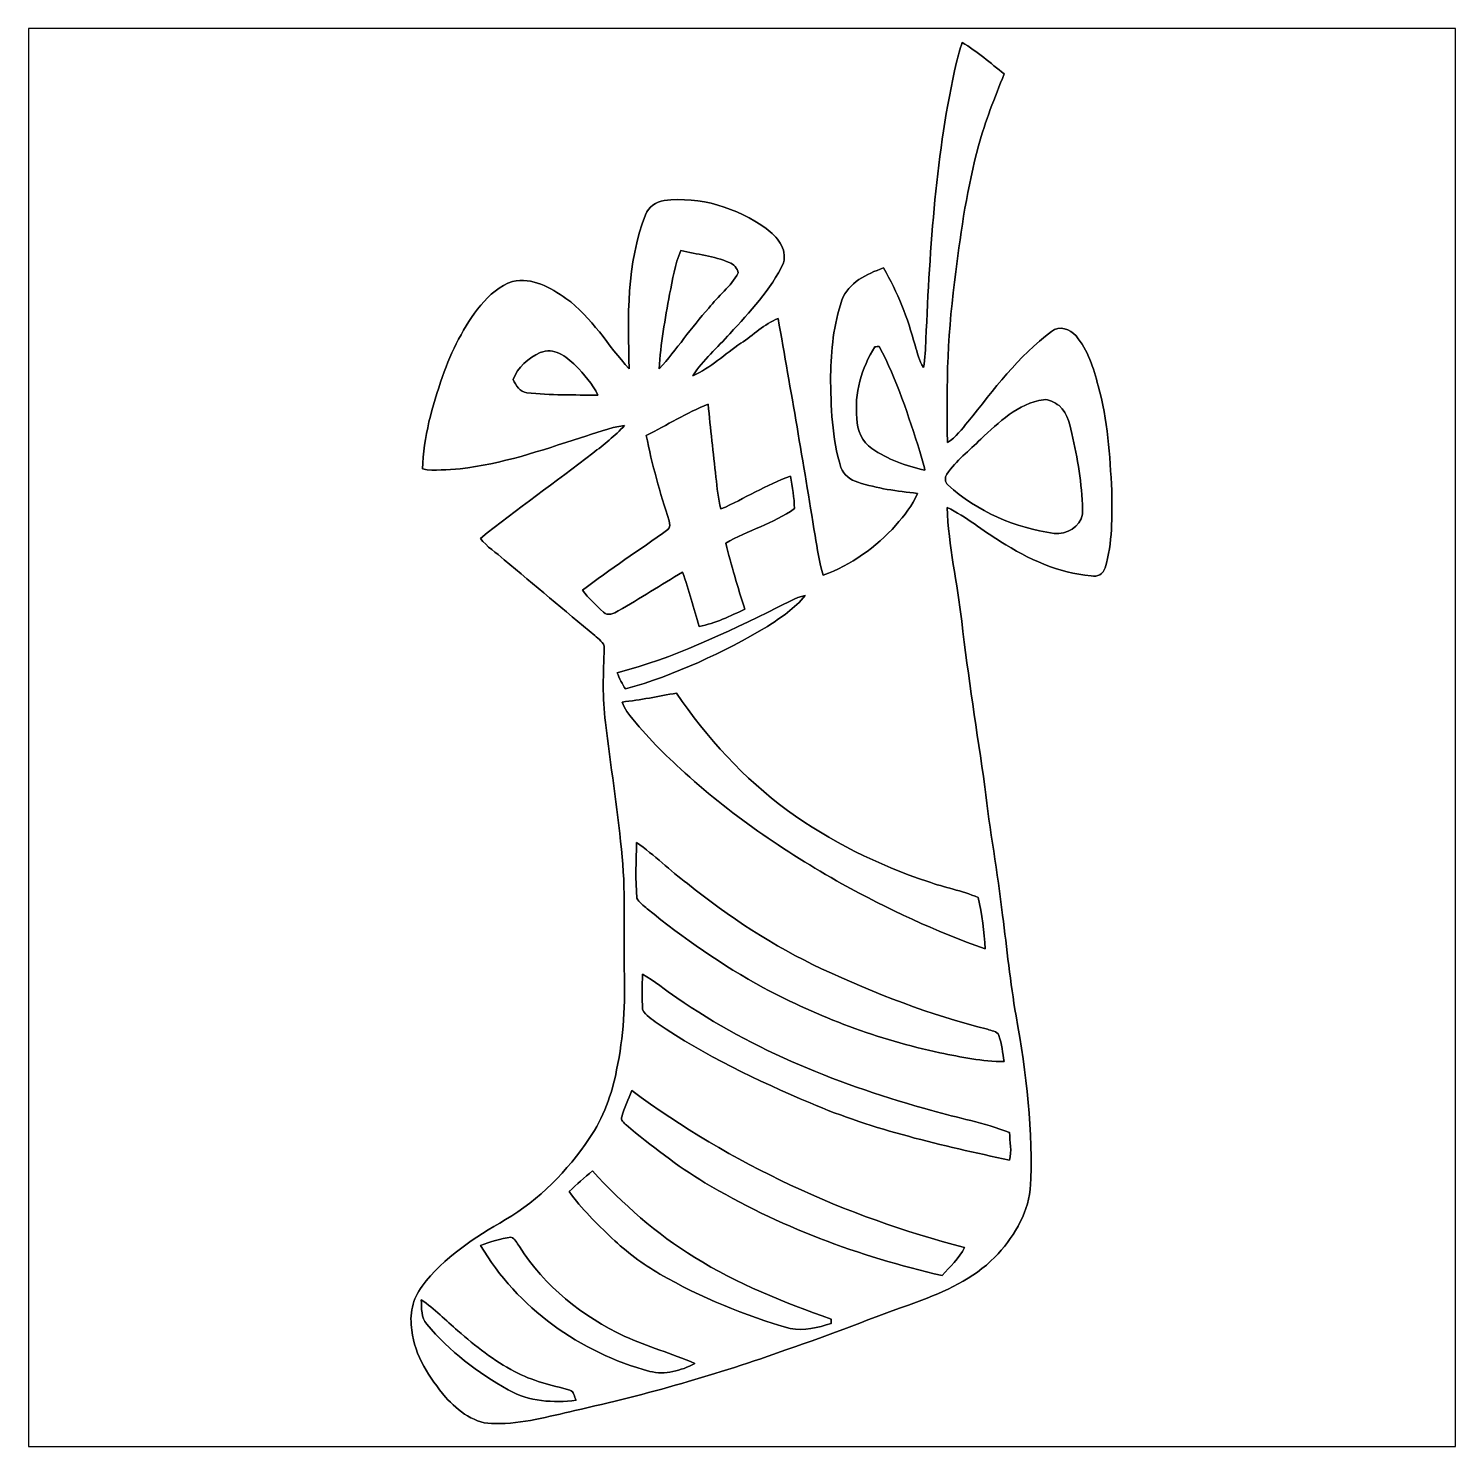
# Model space of a CAD drawing. Header units: centimetres. Extents: x -16.8 to 16.8, y -16.7 to 16.7.
import ezdxf

# ---------------------------------------------------------------- set-up
doc = ezdxf.new("R2010")
doc.units = ezdxf.units.CM
doc.header["$MEASUREMENT"] = 0
doc.layers.add('Layer 1', color=7, linetype='Continuous')

msp = doc.modelspace()

# ---------------------------------------------------------------- linework, layer by layer
at = {"layer": 'Layer 1', "color": 7}
for points, knots in [([(-16.77458, 16.66875), (-16.77458, 16.66875), (16.77458, 16.66875), (16.77458, 16.66875), (16.77458, 16.66875), (16.77458, 16.66875), (16.77458, -16.66875), (16.77458, -16.66875), (16.77458, -16.66875), (16.77458, -16.66875), (-16.77458, -16.66875), (-16.77458, -16.66875), (-16.77458, -16.66875), (-16.77458, -16.66875), (-16.77458, 16.66875), (-16.77458, 16.66875), (-16.77458, 16.66875), (-16.77458, 16.66875), (-16.77458, 16.66875), (-16.77458, 16.66875)], [0, 0, 0, 0, 0.16666667, 0.16666667, 0.16666667, 0.16666667, 0.33333333, 0.33333333, 0.33333333, 0.33333333, 0.5, 0.5, 0.5, 0.5, 0.66666667, 0.66666667, 0.66666667, 0.66666667, 1, 1, 1, 1]), ([(5.1756, 16.34102), (5.12586, 16.18827), (5.07894, 16.03446), (5.04296, 15.87782), (5.04296, 15.87782), (4.55436, 13.74281), (4.42066, 11.54783), (4.32364, 9.3659), (4.32364, 9.3659), (4.31024, 9.14329), (4.31482, 8.91681), (4.26367, 8.69809), (4.26367, 8.69809), (4.15678, 8.85507), (4.12503, 9.04628), (4.06929, 9.22408), (4.06929, 9.22408), (3.89537, 9.85591), (3.66324, 10.47503), (3.32528, 11.03877), (3.32528, 11.03877), (2.93511, 10.89801), (2.50261, 10.70151), (2.34915, 10.28312), (2.34915, 10.28312), (2.15583, 9.71232), (2.08986, 9.10484), (2.08351, 8.50441), (2.08351, 8.50441), (2.08703, 7.7791), (2.11314, 7.0425), (2.32763, 6.34436), (2.32763, 6.34436), (2.39219, 6.17255), (2.55164, 6.05684), (2.72133, 6.00075), (2.72133, 6.00075), (3.17535, 5.85435), (3.65019, 5.79049), (4.12256, 5.73899), (4.12256, 5.73899), (4.01884, 5.45253), (3.80788, 5.22182), (3.61879, 4.98898), (3.61879, 4.98898), (3.14713, 4.47534), (2.56646, 4.05589), (1.90959, 3.81423), (1.90959, 3.81423), (1.81928, 4.12009), (1.772, 4.43618), (1.71697, 4.74945), (1.71697, 4.74945), (1.44498, 6.45336), (1.149, 8.1534), (0.84878, 9.85273), (0.84878, 9.85273), (0.52211, 9.71691), (0.26423, 9.46432), (-0.0254, 9.26818), (-0.0254, 9.26818), (-0.40323, 9.01841), (-0.73589, 8.68997), (-1.15394, 8.50477), (-1.15394, 8.50477), (-0.92004, 8.88047), (-0.57468, 9.1634), (-0.28575, 9.49396), (-0.28575, 9.49396), (0.18133, 10.00866), (0.68545, 10.52019), (0.97508, 11.16224), (0.97508, 11.16224), (1.06927, 11.48715), (0.81809, 11.78666), (0.57115, 11.96516), (0.57115, 11.96516), (-0.11536, 12.45552), (-0.98319, 12.7321), (-1.8288, 12.62345), (-1.8288, 12.62345), (-2.02106, 12.59769), (-2.19745, 12.47281), (-2.27118, 12.29113), (-2.27118, 12.29113), (-2.71251, 11.13684), (-2.69099, 9.88131), (-2.65113, 8.66669), (-2.65113, 8.66669), (-3.15524, 9.20997), (-3.52566, 9.88589), (-4.13879, 10.32475), (-4.13879, 10.32475), (-4.5018, 10.5724), (-4.93219, 10.82957), (-5.39256, 10.72021), (-5.39256, 10.72021), (-5.69701, 10.62778), (-5.94113, 10.40377), (-6.14257, 10.16529), (-6.14257, 10.16529), (-6.54756, 9.66999), (-6.82449, 9.08614), (-7.04144, 8.48819), (-7.04144, 8.48819), (-7.28627, 7.78686), (-7.48947, 7.06085), (-7.50923, 6.31331), (-7.50923, 6.31331), (-7.21889, 6.25757), (-6.92221, 6.30449), (-6.63011, 6.31825), (-6.63011, 6.31825), (-5.65573, 6.42549), (-4.72405, 6.74582), (-3.7973, 7.0485), (-3.7973, 7.0485), (-3.4544, 7.15081), (-3.1182, 7.28909), (-2.76154, 7.33742), (-2.76154, 7.33742), (-2.98133, 7.08836), (-3.24803, 6.88763), (-3.50802, 6.68302), (-3.50802, 6.68302), (-4.38503, 6.01098), (-5.28532, 5.36893), (-6.15139, 4.68242), (-6.15139, 4.68242), (-5.99828, 4.48063), (-5.77991, 4.34516), (-5.59047, 4.18112), (-5.59047, 4.18112), (-4.88033, 3.58634), (-4.17618, 2.98415), (-3.45899, 2.39783), (-3.45899, 2.39783), (-3.37644, 2.31211), (-3.23427, 2.23696), (-3.23885, 2.10291), (-3.23885, 2.10291), (-3.25931, 1.51941), (-3.28965, 0.93169), (-3.20816, 0.35137), (-3.20816, 0.35137), (-3.09457, -0.64311), (-2.93194, -1.6316), (-2.83563, -2.62819), (-2.83563, -2.62819), (-2.72874, -3.56517), (-2.78377, -4.50991), (-2.76684, -5.45077), (-2.76684, -5.45077), (-2.7432, -6.24134), (-2.78201, -7.03862), (-2.94711, -7.81403), (-2.94711, -7.81403), (-3.05894, -8.38447), (-3.2579, -8.94644), (-3.58987, -9.42763), (-3.58987, -9.42763), (-4.10669, -10.18787), (-4.75968, -10.87226), (-5.56048, -11.33546), (-5.56048, -11.33546), (-6.28474, -11.75632), (-7.0104, -12.2241), (-7.52122, -12.90179), (-7.52122, -12.90179), (-7.74841, -13.19001), (-7.82602, -13.57806), (-7.7597, -13.93684), (-7.7597, -13.93684), (-7.70008, -14.53938), (-7.3466, -15.05444), (-6.97089, -15.50811), (-6.97089, -15.50811), (-6.67138, -15.83937), (-6.27274, -16.15087), (-5.80249, -16.13253), (-5.80249, -16.13253), (-5.16678, -16.13429), (-4.54695, -15.96919), (-3.93312, -15.82314), (-3.93312, -15.82314), (-2.24331, -15.45308), (-0.5775, -14.97295), (1.05198, -14.39122), (1.05198, -14.39122), (2.08033, -14.04832), (3.08187, -13.63204), (4.10563, -13.27679), (4.10563, -13.27679), (4.76709, -13.02844), (5.44054, -12.73457), (5.94148, -12.22128), (5.94148, -12.22128), (6.36023, -11.78525), (6.70913, -11.24303), (6.7758, -10.63061), (6.7758, -10.63061), (6.86117, -9.25971), (6.6802, -7.89093), (6.44313, -6.54332), (6.44313, -6.54332), (6.30767, -5.75839), (6.22723, -4.96535), (6.12634, -4.17583), (6.12634, -4.17583), (6.00992, -3.1683), (5.82436, -2.17064), (5.70865, -1.16311), (5.70865, -1.16311), (5.52803, 0.13547), (5.3153, 1.42981), (5.16714, 2.73262), (5.16714, 2.73262), (5.0673, 3.62691), (4.85211, 4.50709), (4.82318, 5.40949), (4.82318, 5.40949), (5.27473, 5.19324), (5.65644, 4.85951), (6.08506, 4.6034), (6.08506, 4.6034), (6.72818, 4.20088), (7.44008, 3.85798), (8.20773, 3.8033), (8.20773, 3.8033), (8.35342, 3.75885), (8.50194, 3.84775), (8.53616, 3.98921), (8.53616, 3.98921), (8.71432, 4.57482), (8.70479, 5.19818), (8.69174, 5.8039), (8.69174, 5.8039), (8.65329, 6.63222), (8.59437, 7.4676), (8.37459, 8.27087), (8.37459, 8.27087), (8.26805, 8.68398), (8.13153, 9.10802), (7.85319, 9.44033), (7.85319, 9.44033), (7.7149, 9.60402), (7.46337, 9.69821), (7.27886, 9.54864), (7.27886, 9.54864), (6.49711, 8.97008), (5.91573, 8.17351), (5.31248, 7.42209), (5.31248, 7.42209), (5.16714, 7.24888), (5.03202, 7.05661), (4.83341, 6.93949), (4.83341, 6.93949), (4.79213, 8.27934), (4.84152, 9.62378), (5.02955, 10.95199), (5.02955, 10.95199), (5.15126, 11.94717), (5.29731, 12.94342), (5.56331, 13.91179), (5.56331, 13.91179), (5.71853, 14.48964), (5.94148, 15.04632), (6.16444, 15.60054), (6.16444, 15.60054), (5.84376, 15.85877), (5.52873, 16.12688), (5.1756, 16.34102)], [0, 0, 0, 0, 0.01449275, 0.01449275, 0.01449275, 0.01449275, 0.02898551, 0.02898551, 0.02898551, 0.02898551, 0.04347826, 0.04347826, 0.04347826, 0.04347826, 0.05797101, 0.05797101, 0.05797101, 0.05797101, 0.07246377, 0.07246377, 0.07246377, 0.07246377, 0.08695652, 0.08695652, 0.08695652, 0.08695652, 0.10144928, 0.10144928, 0.10144928, 0.10144928, 0.11594203, 0.11594203, 0.11594203, 0.11594203, 0.13043478, 0.13043478, 0.13043478, 0.13043478, 0.14492754, 0.14492754, 0.14492754, 0.14492754, 0.15942029, 0.15942029, 0.15942029, 0.15942029, 0.17391304, 0.17391304, 0.17391304, 0.17391304, 0.1884058, 0.1884058, 0.1884058, 0.1884058, 0.20289855, 0.20289855, 0.20289855, 0.20289855, 0.2173913, 0.2173913, 0.2173913, 0.2173913, 0.23188406, 0.23188406, 0.23188406, 0.23188406, 0.24637681, 0.24637681, 0.24637681, 0.24637681, 0.26086957, 0.26086957, 0.26086957, 0.26086957, 0.27536232, 0.27536232, 0.27536232, 0.27536232, 0.28985507, 0.28985507, 0.28985507, 0.28985507, 0.30434783, 0.30434783, 0.30434783, 0.30434783, 0.31884058, 0.31884058, 0.31884058, 0.31884058, 0.33333333, 0.33333333, 0.33333333, 0.33333333, 0.34782609, 0.34782609, 0.34782609, 0.34782609, 0.36231884, 0.36231884, 0.36231884, 0.36231884, 0.37681159, 0.37681159, 0.37681159, 0.37681159, 0.39130435, 0.39130435, 0.39130435, 0.39130435, 0.4057971, 0.4057971, 0.4057971, 0.4057971, 0.42028986, 0.42028986, 0.42028986, 0.42028986, 0.43478261, 0.43478261, 0.43478261, 0.43478261, 0.44927536, 0.44927536, 0.44927536, 0.44927536, 0.46376812, 0.46376812, 0.46376812, 0.46376812, 0.47826087, 0.47826087, 0.47826087, 0.47826087, 0.49275362, 0.49275362, 0.49275362, 0.49275362, 0.50724638, 0.50724638, 0.50724638, 0.50724638, 0.52173913, 0.52173913, 0.52173913, 0.52173913, 0.53623188, 0.53623188, 0.53623188, 0.53623188, 0.55072464, 0.55072464, 0.55072464, 0.55072464, 0.56521739, 0.56521739, 0.56521739, 0.56521739, 0.57971014, 0.57971014, 0.57971014, 0.57971014, 0.5942029, 0.5942029, 0.5942029, 0.5942029, 0.60869565, 0.60869565, 0.60869565, 0.60869565, 0.62318841, 0.62318841, 0.62318841, 0.62318841, 0.63768116, 0.63768116, 0.63768116, 0.63768116, 0.65217391, 0.65217391, 0.65217391, 0.65217391, 0.66666667, 0.66666667, 0.66666667, 0.66666667, 0.68115942, 0.68115942, 0.68115942, 0.68115942, 0.69565217, 0.69565217, 0.69565217, 0.69565217, 0.71014493, 0.71014493, 0.71014493, 0.71014493, 0.72463768, 0.72463768, 0.72463768, 0.72463768, 0.73913043, 0.73913043, 0.73913043, 0.73913043, 0.75362319, 0.75362319, 0.75362319, 0.75362319, 0.76811594, 0.76811594, 0.76811594, 0.76811594, 0.7826087, 0.7826087, 0.7826087, 0.7826087, 0.79710145, 0.79710145, 0.79710145, 0.79710145, 0.8115942, 0.8115942, 0.8115942, 0.8115942, 0.82608696, 0.82608696, 0.82608696, 0.82608696, 0.84057971, 0.84057971, 0.84057971, 0.84057971, 0.85507246, 0.85507246, 0.85507246, 0.85507246, 0.86956522, 0.86956522, 0.86956522, 0.86956522, 0.88405797, 0.88405797, 0.88405797, 0.88405797, 0.89855072, 0.89855072, 0.89855072, 0.89855072, 0.91304348, 0.91304348, 0.91304348, 0.91304348, 0.92753623, 0.92753623, 0.92753623, 0.92753623, 0.94202899, 0.94202899, 0.94202899, 0.94202899, 0.95652174, 0.95652174, 0.95652174, 0.95652174, 0.97101449, 0.97101449, 0.97101449, 0.97101449, 1, 1, 1, 1]), ([(-1.43828, 11.45187), (-1.05974, 11.3538), (-0.65793, 11.3284), (-0.29845, 11.16612), (-0.29845, 11.16612), (-0.19226, 11.12837), (-0.10795, 11.03242), (-0.08819, 10.92129), (-0.08819, 10.92129), (-0.26388, 10.60485), (-0.5588, 10.37731), (-0.78281, 10.0965), (-0.78281, 10.0965), (-1.1938, 9.63895), (-1.53317, 9.12142), (-1.94592, 8.66599), (-1.94592, 8.66599), (-1.91911, 9.25654), (-1.80516, 9.83862), (-1.70251, 10.41964), (-1.70251, 10.41964), (-1.63266, 10.76748), (-1.57974, 11.12344), (-1.43828, 11.45187)], [0, 0, 0, 0, 0.14285714, 0.14285714, 0.14285714, 0.14285714, 0.28571429, 0.28571429, 0.28571429, 0.28571429, 0.42857143, 0.42857143, 0.42857143, 0.42857143, 0.57142857, 0.57142857, 0.57142857, 0.57142857, 0.71428571, 0.71428571, 0.71428571, 0.71428571, 1, 1, 1, 1]), ([(-4.74557, 9.0491), (-4.42454, 9.18351), (-4.13385, 8.9602), (-3.91583, 8.74924), (-3.91583, 8.74924), (-3.71263, 8.53969), (-3.51578, 8.31462), (-3.38702, 8.05004), (-3.38702, 8.05004), (-3.94406, 8.05815), (-4.50356, 8.03804), (-5.05778, 8.10613), (-5.05778, 8.10613), (-5.22041, 8.11989), (-5.31848, 8.28075), (-5.37704, 8.41622), (-5.37704, 8.41622), (-5.27756, 8.70303), (-5.01791, 8.92704), (-4.74557, 9.0491)], [0, 0, 0, 0, 0.16666667, 0.16666667, 0.16666667, 0.16666667, 0.33333333, 0.33333333, 0.33333333, 0.33333333, 0.5, 0.5, 0.5, 0.5, 0.66666667, 0.66666667, 0.66666667, 0.66666667, 1, 1, 1, 1]), ([(3.12314, 9.18774), (3.1496, 9.1888), (3.20216, 9.19057), (3.22827, 9.19162), (3.22827, 9.19162), (3.6449, 8.40952), (3.91336, 7.5625), (4.18183, 6.72147), (4.18183, 6.72147), (4.22592, 6.57684), (4.26755, 6.43149), (4.2993, 6.28368), (4.2993, 6.28368), (3.86186, 6.38598), (3.423, 6.53344), (3.05364, 6.79521), (3.05364, 6.79521), (2.82187, 6.94796), (2.70263, 7.22524), (2.70369, 7.49688), (2.70369, 7.49688), (2.63349, 8.09096), (2.80987, 8.6868), (3.12314, 9.18774)], [0, 0, 0, 0, 0.14285714, 0.14285714, 0.14285714, 0.14285714, 0.28571429, 0.28571429, 0.28571429, 0.28571429, 0.42857143, 0.42857143, 0.42857143, 0.42857143, 0.57142857, 0.57142857, 0.57142857, 0.57142857, 0.71428571, 0.71428571, 0.71428571, 0.71428571, 1, 1, 1, 1]), ([(-2.24966, 7.10177), (-1.76389, 7.34201), (-1.30246, 7.63623), (-0.79693, 7.83449), (-0.79693, 7.83449), (-0.74189, 7.26299), (-0.67557, 6.6929), (-0.61454, 6.12211), (-0.61454, 6.12211), (-0.58173, 5.87199), (-0.56586, 5.61693), (-0.49495, 5.37351), (-0.49495, 5.37351), (0.05891, 5.61234), (0.56868, 5.94783), (1.14053, 6.14221), (1.14053, 6.14221), (1.17863, 5.88962), (1.23155, 5.63739), (1.23296, 5.38057), (1.23296, 5.38057), (0.73625, 5.02991), (0.14041, 4.8708), (-0.38276, 4.56847), (-0.38276, 4.56847), (-0.25153, 4.04671), (-0.1016, 3.53025), (0.06879, 3.02048), (0.06879, 3.02048), (-0.27623, 2.85327), (-0.62724, 2.68534), (-1.00612, 2.61126), (-1.00612, 2.61126), (-1.13559, 3.03601), (-1.24601, 3.46639), (-1.39806, 3.88408), (-1.39806, 3.88408), (-1.90888, 3.5941), (-2.39677, 3.26496), (-2.90901, 2.97709), (-2.90901, 2.97709), (-3.00673, 2.91324), (-3.16089, 2.85009), (-3.2579, 2.94887), (-3.2579, 2.94887), (-3.43288, 3.10903), (-3.60468, 3.27484), (-3.75285, 3.4604), (-3.75285, 3.4604), (-3.10303, 3.96275), (-2.40877, 4.40443), (-1.7466, 4.88879), (-1.7466, 4.88879), (-1.67499, 4.93536), (-1.69757, 5.02532), (-1.71626, 5.09305), (-1.71626, 5.09305), (-1.92334, 5.75416), (-2.11737, 6.42126), (-2.24966, 7.10177)], [0, 0, 0, 0, 0.0625, 0.0625, 0.0625, 0.0625, 0.125, 0.125, 0.125, 0.125, 0.1875, 0.1875, 0.1875, 0.1875, 0.25, 0.25, 0.25, 0.25, 0.3125, 0.3125, 0.3125, 0.3125, 0.375, 0.375, 0.375, 0.375, 0.4375, 0.4375, 0.4375, 0.4375, 0.5, 0.5, 0.5, 0.5, 0.5625, 0.5625, 0.5625, 0.5625, 0.625, 0.625, 0.625, 0.625, 0.6875, 0.6875, 0.6875, 0.6875, 0.75, 0.75, 0.75, 0.75, 0.8125, 0.8125, 0.8125, 0.8125, 0.875, 0.875, 0.875, 0.875, 1, 1, 1, 1]), ([(7.08554, 7.94173), (7.22101, 7.95761), (7.34483, 7.87612), (7.45384, 7.80627), (7.45384, 7.80627), (7.67927, 7.61259), (7.71454, 7.31202), (7.78122, 7.04144), (7.78122, 7.04144), (7.90963, 6.45336), (8.00982, 5.85364), (8.00523, 5.24969), (8.00523, 5.24969), (7.95972, 4.94841), (7.62811, 4.76567), (7.3406, 4.79813), (7.3406, 4.79813), (6.42302, 4.92689), (5.52873, 5.30684), (4.84329, 5.93796), (4.84329, 5.93796), (4.77061, 5.99722), (4.76179, 6.1154), (4.81718, 6.18949), (4.81718, 6.18949), (5.02991, 6.51263), (5.34494, 6.7437), (5.61446, 7.01534), (5.61446, 7.01534), (6.03744, 7.40728), (6.48899, 7.8553), (7.08554, 7.94173)], [0, 0, 0, 0, 0.11111111, 0.11111111, 0.11111111, 0.11111111, 0.22222222, 0.22222222, 0.22222222, 0.22222222, 0.33333333, 0.33333333, 0.33333333, 0.33333333, 0.44444444, 0.44444444, 0.44444444, 0.44444444, 0.55555556, 0.55555556, 0.55555556, 0.55555556, 0.66666667, 0.66666667, 0.66666667, 0.66666667, 0.77777778, 0.77777778, 0.77777778, 0.77777778, 1, 1, 1, 1]), ([(0.82762, 3.054), (1.04105, 3.16018), (1.24848, 3.28789), (1.48449, 3.33904), (1.48449, 3.33904), (1.24601, 3.03424), (0.91687, 2.82046), (0.5969, 2.61197), (0.5969, 2.61197), (-0.45014, 1.98931), (-1.56386, 1.47108), (-2.73861, 1.14053), (-2.73861, 1.14053), (-2.81481, 1.26153), (-2.88149, 1.38889), (-2.93511, 1.52118), (-2.93511, 1.52118), (-1.61784, 1.86302), (-0.38911, 2.45886), (0.82762, 3.054)], [0, 0, 0, 0, 0.16666667, 0.16666667, 0.16666667, 0.16666667, 0.33333333, 0.33333333, 0.33333333, 0.33333333, 0.5, 0.5, 0.5, 0.5, 0.66666667, 0.66666667, 0.66666667, 0.66666667, 1, 1, 1, 1]), ([(-2.81905, 0.83432), (-2.39042, 0.88618), (-1.96497, 0.96202), (-1.54129, 1.04599), (-1.54129, 1.04599), (-0.82338, -0.00494), (0.04198, -0.96273), (1.07244, -1.71521), (1.07244, -1.71521), (2.07398, -2.44228), (3.19405, -2.99967), (4.36845, -3.38667), (4.36845, -3.38667), (4.7565, -3.53166), (5.17207, -3.59269), (5.55096, -3.76273), (5.55096, -3.76273), (5.64127, -4.15713), (5.70195, -4.5653), (5.71676, -4.9717), (5.71676, -4.9717), (4.55083, -4.56212), (3.429, -4.0319), (2.34527, -3.43923), (2.34527, -3.43923), (0.99448, -2.67264), (-0.30409, -1.79846), (-1.44251, -0.73766), (-1.44251, -0.73766), (-1.90394, -0.32844), (-2.33151, 0.1203), (-2.70722, 0.60995), (-2.70722, 0.60995), (-2.75837, 0.67698), (-2.78871, 0.75671), (-2.81905, 0.83432)], [0, 0, 0, 0, 0.1, 0.1, 0.1, 0.1, 0.2, 0.2, 0.2, 0.2, 0.3, 0.3, 0.3, 0.3, 0.4, 0.4, 0.4, 0.4, 0.5, 0.5, 0.5, 0.5, 0.6, 0.6, 0.6, 0.6, 0.7, 0.7, 0.7, 0.7, 0.8, 0.8, 0.8, 0.8, 1, 1, 1, 1]), ([(-2.47826, -2.46662), (-2.06163, -2.76684), (-1.69298, -3.12667), (-1.28235, -3.435), (-1.28235, -3.435), (-0.30974, -4.21569), (0.73872, -4.90749), (1.87043, -5.43595), (1.87043, -5.43595), (3.12632, -6.02015), (4.42419, -6.52321), (5.76897, -6.86082), (5.76897, -6.86082), (5.85258, -6.89786), (6.00604, -6.8961), (6.04026, -7.00793), (6.04026, -7.00793), (6.10729, -7.20513), (6.13057, -7.41468), (6.16409, -7.61929), (6.16409, -7.61929), (5.65291, -7.61894), (5.15056, -7.51487), (4.65279, -7.41116), (4.65279, -7.41116), (3.20463, -7.10741), (1.80799, -6.57719), (0.50306, -5.88222), (0.50306, -5.88222), (-0.46637, -5.35658), (-1.37195, -4.71981), (-2.22885, -4.02731), (-2.22885, -4.02731), (-2.31316, -3.94935), (-2.41864, -3.88408), (-2.46874, -3.77684), (-2.46874, -3.77684), (-2.51037, -3.34116), (-2.48779, -2.90301), (-2.47826, -2.46662)], [0, 0, 0, 0, 0.09090909, 0.09090909, 0.09090909, 0.09090909, 0.18181818, 0.18181818, 0.18181818, 0.18181818, 0.27272727, 0.27272727, 0.27272727, 0.27272727, 0.36363636, 0.36363636, 0.36363636, 0.36363636, 0.45454545, 0.45454545, 0.45454545, 0.45454545, 0.54545455, 0.54545455, 0.54545455, 0.54545455, 0.63636364, 0.63636364, 0.63636364, 0.63636364, 0.72727273, 0.72727273, 0.72727273, 0.72727273, 0.81818182, 0.81818182, 0.81818182, 0.81818182, 1, 1, 1, 1]), ([(-2.33998, -5.56436), (-2.05564, -5.72523), (-1.80446, -5.93725), (-1.53353, -6.11893), (-1.53353, -6.11893), (0.27481, -7.37376), (2.34879, -8.19044), (4.46264, -8.76723), (4.46264, -8.76723), (5.06765, -8.94997), (5.69666, -9.0551), (6.28756, -9.28582), (6.28756, -9.28582), (6.2992, -9.50101), (6.34788, -9.72502), (6.28685, -9.93775), (6.28685, -9.93775), (4.70006, -9.59238), (3.10127, -9.23643), (1.60338, -8.59296), (1.60338, -8.59296), (0.35878, -8.06521), (-0.87136, -7.48171), (-1.99178, -6.71936), (-1.99178, -6.71936), (-2.11102, -6.61952), (-2.27224, -6.54614), (-2.33609, -6.39657), (-2.33609, -6.39657), (-2.35585, -6.11928), (-2.34915, -5.84129), (-2.33998, -5.56436)], [0, 0, 0, 0, 0.11111111, 0.11111111, 0.11111111, 0.11111111, 0.22222222, 0.22222222, 0.22222222, 0.22222222, 0.33333333, 0.33333333, 0.33333333, 0.33333333, 0.44444444, 0.44444444, 0.44444444, 0.44444444, 0.55555556, 0.55555556, 0.55555556, 0.55555556, 0.66666667, 0.66666667, 0.66666667, 0.66666667, 0.77777778, 0.77777778, 0.77777778, 0.77777778, 1, 1, 1, 1]), ([(-2.59115, -8.30192), (-0.25823, -10.03124), (2.42358, -11.26349), (5.23028, -11.99268), (5.23028, -11.99268), (5.10857, -12.25021), (4.89091, -12.44247), (4.70323, -12.65096), (4.70323, -12.65096), (2.75308, -12.20011), (0.84843, -11.4995), (-0.87101, -10.46692), (-0.87101, -10.46692), (-1.53106, -10.07428), (-2.13395, -9.59697), (-2.72521, -9.10943), (-2.72521, -9.10943), (-2.77777, -9.05898), (-2.85644, -8.9976), (-2.82716, -8.91505), (-2.82716, -8.91505), (-2.77283, -8.70268), (-2.67194, -8.50512), (-2.59115, -8.30192)], [0, 0, 0, 0, 0.14285714, 0.14285714, 0.14285714, 0.14285714, 0.28571429, 0.28571429, 0.28571429, 0.28571429, 0.42857143, 0.42857143, 0.42857143, 0.42857143, 0.57142857, 0.57142857, 0.57142857, 0.57142857, 0.71428571, 0.71428571, 0.71428571, 0.71428571, 1, 1, 1, 1]), ([(-4.06083, -10.67541), (-3.88514, -10.50784), (-3.70487, -10.34521), (-3.51649, -10.1921), (-3.51649, -10.1921), (-2.80176, -10.96433), (-2.01436, -11.67659), (-1.11054, -12.22234), (-1.11054, -12.22234), (-0.11642, -12.85663), (0.99307, -13.27185), (2.09444, -13.67755), (2.09444, -13.67755), (2.0955, -13.70224), (2.09726, -13.75163), (2.09832, -13.77632), (2.09832, -13.77632), (1.78894, -13.87475), (1.45909, -13.96189), (1.13453, -13.89733), (1.13453, -13.89733), (0.06703, -13.59535), (-0.96555, -13.16708), (-1.92828, -12.61533), (-1.92828, -12.61533), (-2.33751, -12.38144), (-2.71604, -12.09534), (-3.05682, -11.77008), (-3.05682, -11.77008), (-3.41524, -11.42859), (-3.77437, -11.08181), (-4.06083, -10.67541)], [0, 0, 0, 0, 0.11111111, 0.11111111, 0.11111111, 0.11111111, 0.22222222, 0.22222222, 0.22222222, 0.22222222, 0.33333333, 0.33333333, 0.33333333, 0.33333333, 0.44444444, 0.44444444, 0.44444444, 0.44444444, 0.55555556, 0.55555556, 0.55555556, 0.55555556, 0.66666667, 0.66666667, 0.66666667, 0.66666667, 0.77777778, 0.77777778, 0.77777778, 0.77777778, 1, 1, 1, 1]), ([(-5.43243, -11.74856), (-5.32871, -11.77502), (-5.2959, -11.89531), (-5.23134, -11.96904), (-5.23134, -11.96904), (-4.64926, -12.90637), (-3.74544, -13.61123), (-2.75766, -14.08112), (-2.75766, -14.08112), (-2.22038, -14.32242), (-1.65065, -14.48012), (-1.11231, -14.71824), (-1.11231, -14.71824), (-1.43193, -14.88899), (-1.8101, -14.99482), (-2.16958, -14.90239), (-2.16958, -14.90239), (-3.80718, -14.46847), (-5.28144, -13.40697), (-6.14751, -11.94259), (-6.14751, -11.94259), (-5.91538, -11.85721), (-5.67725, -11.78631), (-5.43243, -11.74856)], [0, 0, 0, 0, 0.14285714, 0.14285714, 0.14285714, 0.14285714, 0.28571429, 0.28571429, 0.28571429, 0.28571429, 0.42857143, 0.42857143, 0.42857143, 0.42857143, 0.57142857, 0.57142857, 0.57142857, 0.57142857, 0.71428571, 0.71428571, 0.71428571, 0.71428571, 1, 1, 1, 1]), ([(-7.54027, -13.22317), (-7.22524, -13.42919), (-6.96419, -13.70295), (-6.67985, -13.94707), (-6.67985, -13.94707), (-6.26992, -14.31219), (-5.83106, -14.64945), (-5.34529, -14.90804), (-5.34529, -14.90804), (-4.94242, -15.12817), (-4.48839, -15.22236), (-4.05059, -15.34442), (-4.05059, -15.34442), (-3.94018, -15.36735), (-3.95111, -15.50846), (-3.89608, -15.58255), (-3.89608, -15.58255), (-4.43618, -15.64887), (-5.01333, -15.61571), (-5.49522, -15.33913), (-5.49522, -15.33913), (-6.21277, -14.93696), (-6.88093, -14.42896), (-7.41186, -13.79679), (-7.41186, -13.79679), (-7.54309, -13.63804), (-7.53604, -13.41861), (-7.54027, -13.22317)], [0, 0, 0, 0, 0.125, 0.125, 0.125, 0.125, 0.25, 0.25, 0.25, 0.25, 0.375, 0.375, 0.375, 0.375, 0.5, 0.5, 0.5, 0.5, 0.625, 0.625, 0.625, 0.625, 0.75, 0.75, 0.75, 0.75, 1, 1, 1, 1])]:
    msp.add_open_spline(points, degree=3, knots=knots, dxfattribs=at)
at = {"layer": 'Layer 1', "color": 8}
for points, knots in [([(5.1756, 16.34102), (5.52873, 16.12688), (5.84376, 15.85877), (6.16444, 15.60054), (6.16444, 15.60054), (5.94148, 15.04632), (5.71853, 14.48964), (5.56331, 13.91179), (5.56331, 13.91179), (5.29731, 12.94342), (5.15126, 11.94717), (5.02955, 10.95199), (5.02955, 10.95199), (4.84152, 9.62378), (4.79213, 8.27934), (4.83341, 6.93949), (4.83341, 6.93949), (5.03202, 7.05661), (5.16714, 7.24888), (5.31248, 7.42209), (5.31248, 7.42209), (5.91573, 8.17351), (6.49711, 8.97008), (7.27886, 9.54864), (7.27886, 9.54864), (7.46337, 9.69821), (7.7149, 9.60402), (7.85319, 9.44033), (7.85319, 9.44033), (8.13153, 9.10802), (8.26805, 8.68398), (8.37459, 8.27087), (8.37459, 8.27087), (8.59437, 7.4676), (8.65329, 6.63222), (8.69174, 5.8039), (8.69174, 5.8039), (8.70479, 5.19818), (8.71432, 4.57482), (8.53616, 3.98921), (8.53616, 3.98921), (8.50194, 3.84775), (8.35342, 3.75885), (8.20773, 3.8033), (8.20773, 3.8033), (7.44008, 3.85798), (6.72818, 4.20088), (6.08506, 4.6034), (6.08506, 4.6034), (5.65644, 4.85951), (5.27473, 5.19324), (4.82318, 5.40949), (4.82318, 5.40949), (4.85211, 4.50709), (5.0673, 3.62691), (5.16714, 2.73262), (5.16714, 2.73262), (5.3153, 1.42981), (5.52803, 0.13547), (5.70865, -1.16311), (5.70865, -1.16311), (5.82436, -2.17064), (6.00992, -3.1683), (6.12634, -4.17583), (6.12634, -4.17583), (6.22723, -4.96535), (6.30767, -5.75839), (6.44313, -6.54332), (6.44313, -6.54332), (6.6802, -7.89093), (6.86117, -9.25971), (6.7758, -10.63061), (6.7758, -10.63061), (6.70913, -11.24303), (6.36023, -11.78525), (5.94148, -12.22128), (5.94148, -12.22128), (5.44054, -12.73457), (4.76709, -13.02844), (4.10563, -13.27679), (4.10563, -13.27679), (3.08187, -13.63204), (2.08033, -14.04832), (1.05198, -14.39122), (1.05198, -14.39122), (-0.5775, -14.97295), (-2.24331, -15.45308), (-3.93312, -15.82314), (-3.93312, -15.82314), (-4.54695, -15.96919), (-5.16678, -16.13429), (-5.80249, -16.13253), (-5.80249, -16.13253), (-6.27274, -16.15087), (-6.67138, -15.83937), (-6.97089, -15.50811), (-6.97089, -15.50811), (-7.3466, -15.05444), (-7.70008, -14.53938), (-7.7597, -13.93684), (-7.7597, -13.93684), (-7.82602, -13.57806), (-7.74841, -13.19001), (-7.52122, -12.90179), (-7.52122, -12.90179), (-7.0104, -12.2241), (-6.28474, -11.75632), (-5.56048, -11.33546), (-5.56048, -11.33546), (-4.75968, -10.87226), (-4.10669, -10.18787), (-3.58987, -9.42763), (-3.58987, -9.42763), (-3.2579, -8.94644), (-3.05894, -8.38447), (-2.94711, -7.81403), (-2.94711, -7.81403), (-2.78201, -7.03862), (-2.7432, -6.24134), (-2.76684, -5.45077), (-2.76684, -5.45077), (-2.78377, -4.50991), (-2.72874, -3.56517), (-2.83563, -2.62819), (-2.83563, -2.62819), (-2.93194, -1.6316), (-3.09457, -0.64311), (-3.20816, 0.35137), (-3.20816, 0.35137), (-3.28965, 0.93169), (-3.25931, 1.51941), (-3.23885, 2.10291), (-3.23885, 2.10291), (-3.23427, 2.23696), (-3.37644, 2.31211), (-3.45899, 2.39783), (-3.45899, 2.39783), (-4.17618, 2.98415), (-4.88033, 3.58634), (-5.59047, 4.18112), (-5.59047, 4.18112), (-5.77991, 4.34516), (-5.99828, 4.48063), (-6.15139, 4.68242), (-6.15139, 4.68242), (-5.28532, 5.36893), (-4.38503, 6.01098), (-3.50802, 6.68302), (-3.50802, 6.68302), (-3.24803, 6.88763), (-2.98133, 7.08836), (-2.76154, 7.33742), (-2.76154, 7.33742), (-3.1182, 7.28909), (-3.4544, 7.15081), (-3.7973, 7.0485), (-3.7973, 7.0485), (-4.72405, 6.74582), (-5.65573, 6.42549), (-6.63011, 6.31825), (-6.63011, 6.31825), (-6.92221, 6.30449), (-7.21889, 6.25757), (-7.50923, 6.31331), (-7.50923, 6.31331), (-7.48947, 7.06085), (-7.28627, 7.78686), (-7.04144, 8.48819), (-7.04144, 8.48819), (-6.82449, 9.08614), (-6.54756, 9.66999), (-6.14257, 10.16529), (-6.14257, 10.16529), (-5.94113, 10.40377), (-5.69701, 10.62778), (-5.39256, 10.72021), (-5.39256, 10.72021), (-4.93219, 10.82957), (-4.5018, 10.5724), (-4.13879, 10.32475), (-4.13879, 10.32475), (-3.52566, 9.88589), (-3.15524, 9.20997), (-2.65113, 8.66669), (-2.65113, 8.66669), (-2.69099, 9.88131), (-2.71251, 11.13684), (-2.27118, 12.29113), (-2.27118, 12.29113), (-2.19745, 12.47281), (-2.02106, 12.59769), (-1.8288, 12.62345), (-1.8288, 12.62345), (-0.98319, 12.7321), (-0.11536, 12.45552), (0.57115, 11.96516), (0.57115, 11.96516), (0.81809, 11.78666), (1.06927, 11.48715), (0.97508, 11.16224), (0.97508, 11.16224), (0.68545, 10.52019), (0.18133, 10.00866), (-0.28575, 9.49396), (-0.28575, 9.49396), (-0.57468, 9.1634), (-0.92004, 8.88047), (-1.15394, 8.50477), (-1.15394, 8.50477), (-0.73589, 8.68997), (-0.40323, 9.01841), (-0.0254, 9.26818), (-0.0254, 9.26818), (0.26423, 9.46432), (0.52211, 9.71691), (0.84878, 9.85273), (0.84878, 9.85273), (1.149, 8.1534), (1.44498, 6.45336), (1.71697, 4.74945), (1.71697, 4.74945), (1.772, 4.43618), (1.81928, 4.12009), (1.90959, 3.81423), (1.90959, 3.81423), (2.56646, 4.05589), (3.14713, 4.47534), (3.61879, 4.98898), (3.61879, 4.98898), (3.80788, 5.22182), (4.01884, 5.45253), (4.12256, 5.73899), (4.12256, 5.73899), (3.65019, 5.79049), (3.17535, 5.85435), (2.72133, 6.00075), (2.72133, 6.00075), (2.55164, 6.05684), (2.39219, 6.17255), (2.32763, 6.34436), (2.32763, 6.34436), (2.11314, 7.0425), (2.08703, 7.7791), (2.08351, 8.50441), (2.08351, 8.50441), (2.08986, 9.10484), (2.15583, 9.71232), (2.34915, 10.28312), (2.34915, 10.28312), (2.50261, 10.70151), (2.93511, 10.89801), (3.32528, 11.03877), (3.32528, 11.03877), (3.66324, 10.47503), (3.89537, 9.85591), (4.06929, 9.22408), (4.06929, 9.22408), (4.12503, 9.04628), (4.15678, 8.85507), (4.26367, 8.69809), (4.26367, 8.69809), (4.31482, 8.91681), (4.31024, 9.14329), (4.32364, 9.3659), (4.32364, 9.3659), (4.42066, 11.54783), (4.55436, 13.74281), (5.04296, 15.87782), (5.04296, 15.87782), (5.07894, 16.03446), (5.12586, 16.18827), (5.1756, 16.34102), (5.1756, 16.34102), (5.1756, 16.34102), (5.1756, 16.34102), (5.1756, 16.34102)], [0, 0, 0, 0, 0.01428571, 0.01428571, 0.01428571, 0.01428571, 0.02857143, 0.02857143, 0.02857143, 0.02857143, 0.04285714, 0.04285714, 0.04285714, 0.04285714, 0.05714286, 0.05714286, 0.05714286, 0.05714286, 0.07142857, 0.07142857, 0.07142857, 0.07142857, 0.08571429, 0.08571429, 0.08571429, 0.08571429, 0.1, 0.1, 0.1, 0.1, 0.11428571, 0.11428571, 0.11428571, 0.11428571, 0.12857143, 0.12857143, 0.12857143, 0.12857143, 0.14285714, 0.14285714, 0.14285714, 0.14285714, 0.15714286, 0.15714286, 0.15714286, 0.15714286, 0.17142857, 0.17142857, 0.17142857, 0.17142857, 0.18571429, 0.18571429, 0.18571429, 0.18571429, 0.2, 0.2, 0.2, 0.2, 0.21428571, 0.21428571, 0.21428571, 0.21428571, 0.22857143, 0.22857143, 0.22857143, 0.22857143, 0.24285714, 0.24285714, 0.24285714, 0.24285714, 0.25714286, 0.25714286, 0.25714286, 0.25714286, 0.27142857, 0.27142857, 0.27142857, 0.27142857, 0.28571429, 0.28571429, 0.28571429, 0.28571429, 0.3, 0.3, 0.3, 0.3, 0.31428571, 0.31428571, 0.31428571, 0.31428571, 0.32857143, 0.32857143, 0.32857143, 0.32857143, 0.34285714, 0.34285714, 0.34285714, 0.34285714, 0.35714286, 0.35714286, 0.35714286, 0.35714286, 0.37142857, 0.37142857, 0.37142857, 0.37142857, 0.38571429, 0.38571429, 0.38571429, 0.38571429, 0.4, 0.4, 0.4, 0.4, 0.41428571, 0.41428571, 0.41428571, 0.41428571, 0.42857143, 0.42857143, 0.42857143, 0.42857143, 0.44285714, 0.44285714, 0.44285714, 0.44285714, 0.45714286, 0.45714286, 0.45714286, 0.45714286, 0.47142857, 0.47142857, 0.47142857, 0.47142857, 0.48571429, 0.48571429, 0.48571429, 0.48571429, 0.5, 0.5, 0.5, 0.5, 0.51428571, 0.51428571, 0.51428571, 0.51428571, 0.52857143, 0.52857143, 0.52857143, 0.52857143, 0.54285714, 0.54285714, 0.54285714, 0.54285714, 0.55714286, 0.55714286, 0.55714286, 0.55714286, 0.57142857, 0.57142857, 0.57142857, 0.57142857, 0.58571429, 0.58571429, 0.58571429, 0.58571429, 0.6, 0.6, 0.6, 0.6, 0.61428571, 0.61428571, 0.61428571, 0.61428571, 0.62857143, 0.62857143, 0.62857143, 0.62857143, 0.64285714, 0.64285714, 0.64285714, 0.64285714, 0.65714286, 0.65714286, 0.65714286, 0.65714286, 0.67142857, 0.67142857, 0.67142857, 0.67142857, 0.68571429, 0.68571429, 0.68571429, 0.68571429, 0.7, 0.7, 0.7, 0.7, 0.71428571, 0.71428571, 0.71428571, 0.71428571, 0.72857143, 0.72857143, 0.72857143, 0.72857143, 0.74285714, 0.74285714, 0.74285714, 0.74285714, 0.75714286, 0.75714286, 0.75714286, 0.75714286, 0.77142857, 0.77142857, 0.77142857, 0.77142857, 0.78571429, 0.78571429, 0.78571429, 0.78571429, 0.8, 0.8, 0.8, 0.8, 0.81428571, 0.81428571, 0.81428571, 0.81428571, 0.82857143, 0.82857143, 0.82857143, 0.82857143, 0.84285714, 0.84285714, 0.84285714, 0.84285714, 0.85714286, 0.85714286, 0.85714286, 0.85714286, 0.87142857, 0.87142857, 0.87142857, 0.87142857, 0.88571429, 0.88571429, 0.88571429, 0.88571429, 0.9, 0.9, 0.9, 0.9, 0.91428571, 0.91428571, 0.91428571, 0.91428571, 0.92857143, 0.92857143, 0.92857143, 0.92857143, 0.94285714, 0.94285714, 0.94285714, 0.94285714, 0.95714286, 0.95714286, 0.95714286, 0.95714286, 0.97142857, 0.97142857, 0.97142857, 0.97142857, 1, 1, 1, 1]), ([(-1.43828, 11.45187), (-1.57974, 11.12344), (-1.63266, 10.76748), (-1.70251, 10.41964), (-1.70251, 10.41964), (-1.80516, 9.83862), (-1.91911, 9.25654), (-1.94592, 8.66599), (-1.94592, 8.66599), (-1.53317, 9.12142), (-1.1938, 9.63895), (-0.78281, 10.0965), (-0.78281, 10.0965), (-0.5588, 10.37731), (-0.26388, 10.60485), (-0.08819, 10.92129), (-0.08819, 10.92129), (-0.10795, 11.03242), (-0.19226, 11.12837), (-0.29845, 11.16612), (-0.29845, 11.16612), (-0.65793, 11.3284), (-1.05974, 11.3538), (-1.43828, 11.45187), (-1.43828, 11.45187), (-1.43828, 11.45187), (-1.43828, 11.45187), (-1.43828, 11.45187)], [0, 0, 0, 0, 0.125, 0.125, 0.125, 0.125, 0.25, 0.25, 0.25, 0.25, 0.375, 0.375, 0.375, 0.375, 0.5, 0.5, 0.5, 0.5, 0.625, 0.625, 0.625, 0.625, 0.75, 0.75, 0.75, 0.75, 1, 1, 1, 1]), ([(-4.74557, 9.0491), (-5.01791, 8.92704), (-5.27756, 8.70303), (-5.37704, 8.41622), (-5.37704, 8.41622), (-5.31848, 8.28075), (-5.22041, 8.11989), (-5.05778, 8.10613), (-5.05778, 8.10613), (-4.50356, 8.03804), (-3.94406, 8.05815), (-3.38702, 8.05004), (-3.38702, 8.05004), (-3.51578, 8.31462), (-3.71263, 8.53969), (-3.91583, 8.74924), (-3.91583, 8.74924), (-4.13385, 8.9602), (-4.42454, 9.18351), (-4.74557, 9.0491), (-4.74557, 9.0491), (-4.74557, 9.0491), (-4.74557, 9.0491), (-4.74557, 9.0491)], [0, 0, 0, 0, 0.14285714, 0.14285714, 0.14285714, 0.14285714, 0.28571429, 0.28571429, 0.28571429, 0.28571429, 0.42857143, 0.42857143, 0.42857143, 0.42857143, 0.57142857, 0.57142857, 0.57142857, 0.57142857, 0.71428571, 0.71428571, 0.71428571, 0.71428571, 1, 1, 1, 1]), ([(3.12314, 9.18774), (2.80987, 8.6868), (2.63349, 8.09096), (2.70369, 7.49688), (2.70369, 7.49688), (2.70263, 7.22524), (2.82187, 6.94796), (3.05364, 6.79521), (3.05364, 6.79521), (3.423, 6.53344), (3.86186, 6.38598), (4.2993, 6.28368), (4.2993, 6.28368), (4.26755, 6.43149), (4.22592, 6.57684), (4.18183, 6.72147), (4.18183, 6.72147), (3.91336, 7.5625), (3.6449, 8.40952), (3.22827, 9.19162), (3.22827, 9.19162), (3.20216, 9.19057), (3.1496, 9.1888), (3.12314, 9.18774), (3.12314, 9.18774), (3.12314, 9.18774), (3.12314, 9.18774), (3.12314, 9.18774)], [0, 0, 0, 0, 0.125, 0.125, 0.125, 0.125, 0.25, 0.25, 0.25, 0.25, 0.375, 0.375, 0.375, 0.375, 0.5, 0.5, 0.5, 0.5, 0.625, 0.625, 0.625, 0.625, 0.75, 0.75, 0.75, 0.75, 1, 1, 1, 1]), ([(-2.24966, 7.10177), (-2.11737, 6.42126), (-1.92334, 5.75416), (-1.71626, 5.09305), (-1.71626, 5.09305), (-1.69757, 5.02532), (-1.67499, 4.93536), (-1.7466, 4.88879), (-1.7466, 4.88879), (-2.40877, 4.40443), (-3.10303, 3.96275), (-3.75285, 3.4604), (-3.75285, 3.4604), (-3.60468, 3.27484), (-3.43288, 3.10903), (-3.2579, 2.94887), (-3.2579, 2.94887), (-3.16089, 2.85009), (-3.00673, 2.91324), (-2.90901, 2.97709), (-2.90901, 2.97709), (-2.39677, 3.26496), (-1.90888, 3.5941), (-1.39806, 3.88408), (-1.39806, 3.88408), (-1.24601, 3.46639), (-1.13559, 3.03601), (-1.00612, 2.61126), (-1.00612, 2.61126), (-0.62724, 2.68534), (-0.27623, 2.85327), (0.06879, 3.02048), (0.06879, 3.02048), (-0.1016, 3.53025), (-0.25153, 4.04671), (-0.38276, 4.56847), (-0.38276, 4.56847), (0.14041, 4.8708), (0.73625, 5.02991), (1.23296, 5.38057), (1.23296, 5.38057), (1.23155, 5.63739), (1.17863, 5.88962), (1.14053, 6.14221), (1.14053, 6.14221), (0.56868, 5.94783), (0.05891, 5.61234), (-0.49495, 5.37351), (-0.49495, 5.37351), (-0.56586, 5.61693), (-0.58173, 5.87199), (-0.61454, 6.12211), (-0.61454, 6.12211), (-0.67557, 6.6929), (-0.74189, 7.26299), (-0.79693, 7.83449), (-0.79693, 7.83449), (-1.30246, 7.63623), (-1.76389, 7.34201), (-2.24966, 7.10177), (-2.24966, 7.10177), (-2.24966, 7.10177), (-2.24966, 7.10177), (-2.24966, 7.10177)], [0, 0, 0, 0, 0.05882353, 0.05882353, 0.05882353, 0.05882353, 0.11764706, 0.11764706, 0.11764706, 0.11764706, 0.17647059, 0.17647059, 0.17647059, 0.17647059, 0.23529412, 0.23529412, 0.23529412, 0.23529412, 0.29411765, 0.29411765, 0.29411765, 0.29411765, 0.35294118, 0.35294118, 0.35294118, 0.35294118, 0.41176471, 0.41176471, 0.41176471, 0.41176471, 0.47058824, 0.47058824, 0.47058824, 0.47058824, 0.52941176, 0.52941176, 0.52941176, 0.52941176, 0.58823529, 0.58823529, 0.58823529, 0.58823529, 0.64705882, 0.64705882, 0.64705882, 0.64705882, 0.70588235, 0.70588235, 0.70588235, 0.70588235, 0.76470588, 0.76470588, 0.76470588, 0.76470588, 0.82352941, 0.82352941, 0.82352941, 0.82352941, 0.88235294, 0.88235294, 0.88235294, 0.88235294, 1, 1, 1, 1]), ([(7.08554, 7.94173), (6.48899, 7.8553), (6.03744, 7.40728), (5.61446, 7.01534), (5.61446, 7.01534), (5.34494, 6.7437), (5.02991, 6.51263), (4.81718, 6.18949), (4.81718, 6.18949), (4.76179, 6.1154), (4.77061, 5.99722), (4.84329, 5.93796), (4.84329, 5.93796), (5.52873, 5.30684), (6.42302, 4.92689), (7.3406, 4.79813), (7.3406, 4.79813), (7.62811, 4.76567), (7.95972, 4.94841), (8.00523, 5.24969), (8.00523, 5.24969), (8.00982, 5.85364), (7.90963, 6.45336), (7.78122, 7.04144), (7.78122, 7.04144), (7.71454, 7.31202), (7.67927, 7.61259), (7.45384, 7.80627), (7.45384, 7.80627), (7.34483, 7.87612), (7.22101, 7.95761), (7.08554, 7.94173), (7.08554, 7.94173), (7.08554, 7.94173), (7.08554, 7.94173), (7.08554, 7.94173)], [0, 0, 0, 0, 0.1, 0.1, 0.1, 0.1, 0.2, 0.2, 0.2, 0.2, 0.3, 0.3, 0.3, 0.3, 0.4, 0.4, 0.4, 0.4, 0.5, 0.5, 0.5, 0.5, 0.6, 0.6, 0.6, 0.6, 0.7, 0.7, 0.7, 0.7, 0.8, 0.8, 0.8, 0.8, 1, 1, 1, 1]), ([(0.82762, 3.054), (-0.38911, 2.45886), (-1.61784, 1.86302), (-2.93511, 1.52118), (-2.93511, 1.52118), (-2.88149, 1.38889), (-2.81481, 1.26153), (-2.73861, 1.14053), (-2.73861, 1.14053), (-1.56386, 1.47108), (-0.45014, 1.98931), (0.5969, 2.61197), (0.5969, 2.61197), (0.91687, 2.82046), (1.24601, 3.03424), (1.48449, 3.33904), (1.48449, 3.33904), (1.24848, 3.28789), (1.04105, 3.16018), (0.82762, 3.054), (0.82762, 3.054), (0.82762, 3.054), (0.82762, 3.054), (0.82762, 3.054)], [0, 0, 0, 0, 0.14285714, 0.14285714, 0.14285714, 0.14285714, 0.28571429, 0.28571429, 0.28571429, 0.28571429, 0.42857143, 0.42857143, 0.42857143, 0.42857143, 0.57142857, 0.57142857, 0.57142857, 0.57142857, 0.71428571, 0.71428571, 0.71428571, 0.71428571, 1, 1, 1, 1]), ([(-2.81905, 0.83432), (-2.78871, 0.75671), (-2.75837, 0.67698), (-2.70722, 0.60995), (-2.70722, 0.60995), (-2.33151, 0.1203), (-1.90394, -0.32844), (-1.44251, -0.73766), (-1.44251, -0.73766), (-0.30409, -1.79846), (0.99448, -2.67264), (2.34527, -3.43923), (2.34527, -3.43923), (3.429, -4.0319), (4.55083, -4.56212), (5.71676, -4.9717), (5.71676, -4.9717), (5.70195, -4.5653), (5.64127, -4.15713), (5.55096, -3.76273), (5.55096, -3.76273), (5.17207, -3.59269), (4.7565, -3.53166), (4.36845, -3.38667), (4.36845, -3.38667), (3.19405, -2.99967), (2.07398, -2.44228), (1.07244, -1.71521), (1.07244, -1.71521), (0.04198, -0.96273), (-0.82338, -0.00494), (-1.54129, 1.04599), (-1.54129, 1.04599), (-1.96497, 0.96202), (-2.39042, 0.88618), (-2.81905, 0.83432), (-2.81905, 0.83432), (-2.81905, 0.83432), (-2.81905, 0.83432), (-2.81905, 0.83432)], [0, 0, 0, 0, 0.09090909, 0.09090909, 0.09090909, 0.09090909, 0.18181818, 0.18181818, 0.18181818, 0.18181818, 0.27272727, 0.27272727, 0.27272727, 0.27272727, 0.36363636, 0.36363636, 0.36363636, 0.36363636, 0.45454545, 0.45454545, 0.45454545, 0.45454545, 0.54545455, 0.54545455, 0.54545455, 0.54545455, 0.63636364, 0.63636364, 0.63636364, 0.63636364, 0.72727273, 0.72727273, 0.72727273, 0.72727273, 0.81818182, 0.81818182, 0.81818182, 0.81818182, 1, 1, 1, 1]), ([(-2.47826, -2.46662), (-2.48779, -2.90301), (-2.51037, -3.34116), (-2.46874, -3.77684), (-2.46874, -3.77684), (-2.41864, -3.88408), (-2.31316, -3.94935), (-2.22885, -4.02731), (-2.22885, -4.02731), (-1.37195, -4.71981), (-0.46637, -5.35658), (0.50306, -5.88222), (0.50306, -5.88222), (1.80799, -6.57719), (3.20463, -7.10741), (4.65279, -7.41116), (4.65279, -7.41116), (5.15056, -7.51487), (5.65291, -7.61894), (6.16409, -7.61929), (6.16409, -7.61929), (6.13057, -7.41468), (6.10729, -7.20513), (6.04026, -7.00793), (6.04026, -7.00793), (6.00604, -6.8961), (5.85258, -6.89786), (5.76897, -6.86082), (5.76897, -6.86082), (4.42419, -6.52321), (3.12632, -6.02015), (1.87043, -5.43595), (1.87043, -5.43595), (0.73872, -4.90749), (-0.30974, -4.21569), (-1.28235, -3.435), (-1.28235, -3.435), (-1.69298, -3.12667), (-2.06163, -2.76684), (-2.47826, -2.46662), (-2.47826, -2.46662), (-2.47826, -2.46662), (-2.47826, -2.46662), (-2.47826, -2.46662)], [0, 0, 0, 0, 0.08333333, 0.08333333, 0.08333333, 0.08333333, 0.16666667, 0.16666667, 0.16666667, 0.16666667, 0.25, 0.25, 0.25, 0.25, 0.33333333, 0.33333333, 0.33333333, 0.33333333, 0.41666667, 0.41666667, 0.41666667, 0.41666667, 0.5, 0.5, 0.5, 0.5, 0.58333333, 0.58333333, 0.58333333, 0.58333333, 0.66666667, 0.66666667, 0.66666667, 0.66666667, 0.75, 0.75, 0.75, 0.75, 0.83333333, 0.83333333, 0.83333333, 0.83333333, 1, 1, 1, 1]), ([(-2.33998, -5.56436), (-2.34915, -5.84129), (-2.35585, -6.11928), (-2.33609, -6.39657), (-2.33609, -6.39657), (-2.27224, -6.54614), (-2.11102, -6.61952), (-1.99178, -6.71936), (-1.99178, -6.71936), (-0.87136, -7.48171), (0.35878, -8.06521), (1.60338, -8.59296), (1.60338, -8.59296), (3.10127, -9.23643), (4.70006, -9.59238), (6.28685, -9.93775), (6.28685, -9.93775), (6.34788, -9.72502), (6.2992, -9.50101), (6.28756, -9.28582), (6.28756, -9.28582), (5.69666, -9.0551), (5.06765, -8.94997), (4.46264, -8.76723), (4.46264, -8.76723), (2.34879, -8.19044), (0.27481, -7.37376), (-1.53353, -6.11893), (-1.53353, -6.11893), (-1.80446, -5.93725), (-2.05564, -5.72523), (-2.33998, -5.56436), (-2.33998, -5.56436), (-2.33998, -5.56436), (-2.33998, -5.56436), (-2.33998, -5.56436)], [0, 0, 0, 0, 0.1, 0.1, 0.1, 0.1, 0.2, 0.2, 0.2, 0.2, 0.3, 0.3, 0.3, 0.3, 0.4, 0.4, 0.4, 0.4, 0.5, 0.5, 0.5, 0.5, 0.6, 0.6, 0.6, 0.6, 0.7, 0.7, 0.7, 0.7, 0.8, 0.8, 0.8, 0.8, 1, 1, 1, 1]), ([(-2.59115, -8.30192), (-2.67194, -8.50512), (-2.77283, -8.70268), (-2.82716, -8.91505), (-2.82716, -8.91505), (-2.85644, -8.9976), (-2.77777, -9.05898), (-2.72521, -9.10943), (-2.72521, -9.10943), (-2.13395, -9.59697), (-1.53106, -10.07428), (-0.87101, -10.46692), (-0.87101, -10.46692), (0.84843, -11.4995), (2.75308, -12.20011), (4.70323, -12.65096), (4.70323, -12.65096), (4.89091, -12.44247), (5.10857, -12.25021), (5.23028, -11.99268), (5.23028, -11.99268), (2.42358, -11.26349), (-0.25823, -10.03124), (-2.59115, -8.30192), (-2.59115, -8.30192), (-2.59115, -8.30192), (-2.59115, -8.30192), (-2.59115, -8.30192)], [0, 0, 0, 0, 0.125, 0.125, 0.125, 0.125, 0.25, 0.25, 0.25, 0.25, 0.375, 0.375, 0.375, 0.375, 0.5, 0.5, 0.5, 0.5, 0.625, 0.625, 0.625, 0.625, 0.75, 0.75, 0.75, 0.75, 1, 1, 1, 1]), ([(-4.06083, -10.67541), (-3.77437, -11.08181), (-3.41524, -11.42859), (-3.05682, -11.77008), (-3.05682, -11.77008), (-2.71604, -12.09534), (-2.33751, -12.38144), (-1.92828, -12.61533), (-1.92828, -12.61533), (-0.96555, -13.16708), (0.06703, -13.59535), (1.13453, -13.89733), (1.13453, -13.89733), (1.45909, -13.96189), (1.78894, -13.87475), (2.09832, -13.77632), (2.09832, -13.77632), (2.09726, -13.75163), (2.0955, -13.70224), (2.09444, -13.67755), (2.09444, -13.67755), (0.99307, -13.27185), (-0.11642, -12.85663), (-1.11054, -12.22234), (-1.11054, -12.22234), (-2.01436, -11.67659), (-2.80176, -10.96433), (-3.51649, -10.1921), (-3.51649, -10.1921), (-3.70487, -10.34521), (-3.88514, -10.50784), (-4.06083, -10.67541), (-4.06083, -10.67541), (-4.06083, -10.67541), (-4.06083, -10.67541), (-4.06083, -10.67541)], [0, 0, 0, 0, 0.1, 0.1, 0.1, 0.1, 0.2, 0.2, 0.2, 0.2, 0.3, 0.3, 0.3, 0.3, 0.4, 0.4, 0.4, 0.4, 0.5, 0.5, 0.5, 0.5, 0.6, 0.6, 0.6, 0.6, 0.7, 0.7, 0.7, 0.7, 0.8, 0.8, 0.8, 0.8, 1, 1, 1, 1]), ([(-5.43243, -11.74856), (-5.67725, -11.78631), (-5.91538, -11.85721), (-6.14751, -11.94259), (-6.14751, -11.94259), (-5.28144, -13.40697), (-3.80718, -14.46847), (-2.16958, -14.90239), (-2.16958, -14.90239), (-1.8101, -14.99482), (-1.43193, -14.88899), (-1.11231, -14.71824), (-1.11231, -14.71824), (-1.65065, -14.48012), (-2.22038, -14.32242), (-2.75766, -14.08112), (-2.75766, -14.08112), (-3.74544, -13.61123), (-4.64926, -12.90637), (-5.23134, -11.96904), (-5.23134, -11.96904), (-5.2959, -11.89531), (-5.32871, -11.77502), (-5.43243, -11.74856), (-5.43243, -11.74856), (-5.43243, -11.74856), (-5.43243, -11.74856), (-5.43243, -11.74856)], [0, 0, 0, 0, 0.125, 0.125, 0.125, 0.125, 0.25, 0.25, 0.25, 0.25, 0.375, 0.375, 0.375, 0.375, 0.5, 0.5, 0.5, 0.5, 0.625, 0.625, 0.625, 0.625, 0.75, 0.75, 0.75, 0.75, 1, 1, 1, 1]), ([(-7.54027, -13.22317), (-7.53604, -13.41861), (-7.54309, -13.63804), (-7.41186, -13.79679), (-7.41186, -13.79679), (-6.88093, -14.42896), (-6.21277, -14.93696), (-5.49522, -15.33913), (-5.49522, -15.33913), (-5.01333, -15.61571), (-4.43618, -15.64887), (-3.89608, -15.58255), (-3.89608, -15.58255), (-3.95111, -15.50846), (-3.94018, -15.36735), (-4.05059, -15.34442), (-4.05059, -15.34442), (-4.48839, -15.22236), (-4.94242, -15.12817), (-5.34529, -14.90804), (-5.34529, -14.90804), (-5.83106, -14.64945), (-6.26992, -14.31219), (-6.67985, -13.94707), (-6.67985, -13.94707), (-6.96419, -13.70295), (-7.22524, -13.42919), (-7.54027, -13.22317)], [0, 0, 0, 0, 0.125, 0.125, 0.125, 0.125, 0.25, 0.25, 0.25, 0.25, 0.375, 0.375, 0.375, 0.375, 0.5, 0.5, 0.5, 0.5, 0.625, 0.625, 0.625, 0.625, 0.75, 0.75, 0.75, 0.75, 1, 1, 1, 1])]:
    msp.add_open_spline(points, degree=3, knots=knots, dxfattribs=at)

doc.saveas('drawing.dxf')
